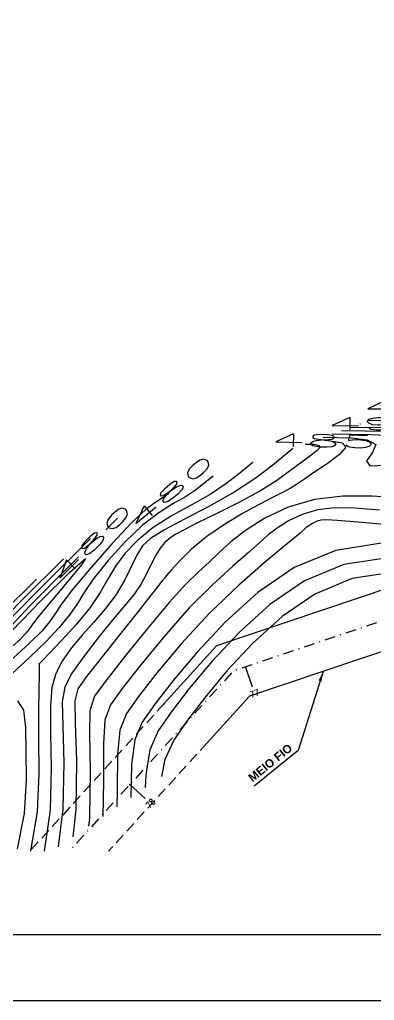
# Model space of a CAD drawing. Header units: millimetres. Extents: x 276147 to 291056, y 9594849 to 9609891.
# Drawn here: x 285549.6 to 285592.3, y 9596643.6 to 9596761.5 of the extents above; entities that cross this region are included whole.
import ezdxf
from ezdxf.enums import TextEntityAlignment as Align

# ---------------------------------------------------------------- set-up
doc = ezdxf.new("R2010")
doc.units = ezdxf.units.MM
doc.header["$LTSCALE"] = 10
for name, pattern in [('CONTINUO', [0]), ('DASHDOTX2', [50.8, 25.4, -12.7, 0, -12.7]), ('HIDDEN', [0.375, 0.25, -0.125])]:
    doc.linetypes.add(name, pattern=pattern)
for name, color, linetype in [('500-dim1', 6, 'Continuous'), ('Curvas mestras', 30, 'Continuous'), ('Curvas simples', 9, 'Continuous'), ('Curvas texto', 2, 'Continuous'), ('TG', 7, 'CONTINUO'), ('Top_malha_coord', 8, 'Continuous')]:
    doc.layers.add(name, color=color, linetype=linetype)
doc.styles.add('r80', font='romans.shx')
doc.styles.add('ROMAND', font='romand', dxfattribs={"height": 0.2})
doc.styles.add('SIMPLEX', font='simplex', dxfattribs={"height": 0.2})
doc.styles.add('T7', font='arial.ttf')
doc.dimstyles.new('cadnorma_dim1', dxfattribs={"dimscale": 0, "dimtxt": 2, "dimasz": 1.199999999999999, "dimexe": 1, "dimexo": 2.5, "dimgap": 0.6, "dimtad": 1, "dimzin": 4, "dimdsep": 46, "dimtxsty": 'r80', "dimblk": 'ARCHTICK', "dimblk1": 'ARCHTICK', "dimblk2": 'ARCHTICK', "dimcen": -1, "dimdle": 1, "dimclrd": 1, "dimclre": 1, "dimclrt": 2, "dimaunit": 1, "dimazin": 0, "dimtfac": 1, "dimtix": 1, "dimtmove": 2, "dimatfit": 0, "dimfxl": 1, "dimarcsym": 0})

# ---------------------------------------------------------------- blocks, each defined once
blk = doc.blocks.new('_ArchTick')
at = {"color": 0, "linetype": 'ByBlock', "const_width": 0.15}
blk.add_lwpolyline([(-0.5, -0.5), (0.5, 0.5)], dxfattribs=at)

msp = doc.modelspace()

# ---------------------------------------------------------------- linework, layer by layer
at = {"color": 8, "linetype": 'HIDDEN', "ltscale": 0.5, "elevation": 160.1796621240507, "flags": 128}
for points in [[(285566.9777225171, 9596679.249821244), (285550.8157978933, 9596661.498300843)], [(285572.1521959873, 9596674.535499452), (285560.2824396815, 9596661.498300843)]]:
    msp.add_lwpolyline(points, dxfattribs=at)
at = {"linetype": 'Continuous'}
for p in [(285576.7381539452, 9596683.645586928, 160.1796621240507), (285576.7381539452, 9596683.645586928, 160.1796621240507), (285562.845576878, 9596669.51239741, 160.1796621240507), (285562.845576878, 9596669.51239741, 160.1796621240507)]:
    msp.add_point(p, dxfattribs=at)
at = {"layer": '500-dim1', "ltscale": 0.1}
for points in [[(285503.6286463528, 9596643.55606258), (285817.3470579041, 9596643.55606258), (285817.3470579041, 9596879.440539112), (285503.6286463528, 9596879.440539112)], [(285511.5708846199, 9596651.498300847), (285809.4048196369, 9596651.498300847), (285809.4048196369, 9596871.498300847), (285511.5708846199, 9596871.498300847)]]:
    msp.add_lwpolyline(points, close=True, dxfattribs=at)
at = {"layer": 'Curvas mestras', "linetype": 'CONTINUO'}
for points in [[(285590.4850416617, 9596712.90240304, 35.20800444219231), (285590.579275525, 9596712.901853085, 35.20991407466089)], [(285587.2096968361, 9596710.811473606, 30.20708342703029), (285588.3794072905, 9596710.610173753, 30.23716007205394), (285588.8214504969, 9596710.095808093, 30.26288864200206), (285588.0697118711, 9596709.185457677, 30.27762970808863), (285586.5682809312, 9596708.075205006, 30.28387233554122), (285584.9887967236, 9596707.030883208, 30.28638767454277), (285583.8452142052, 9596706.25303008, 30.288921244824), (285583.0207449855, 9596705.681004127, 30.29111583801887), (285582.2409135877, 9596705.188869553, 30.2915885222933), (285581.2664954472, 9596704.659658553, 30.28937010627442), (285579.9992556738, 9596704.012286404, 30.28514571863662), (285578.376209295, 9596703.174638396, 30.28001414300843), (285576.3849735943, 9596702.094869005, 30.27542573280835), (285574.2155788956, 9596700.802212488, 30.27423710344328), (285572.108660787, 9596699.346176306, 30.27965636967883), (285570.2759304208, 9596697.804406447, 30.29338896091531), (285568.8134162227, 9596696.367116068, 30.31112944198276), (285567.7882271873, 9596695.252659867, 30.32706969461606), (285567.2280620947, 9596694.613469927, 30.33677070585282), (285567.0029958611, 9596694.338287847, 30.34127022579514), (285566.9436971867, 9596694.249932613, 30.34297518994163), (285566.898519246, 9596694.186628288, 30.34414271792366), (285566.7865510805, 9596694.04820924, 30.34643095141246), (285566.544567207, 9596693.749915915, 30.35134820305712), (285566.0878524483, 9596693.180468997, 30.36084043296023), (285565.2457348526, 9596692.122508183, 30.37860429499733), (285563.8260547783, 9596690.33215542, 30.40877406476966), (285561.7649564189, 9596687.727881476, 30.45273954808681), (285559.5118113347, 9596684.87756444, 30.50091251937875), (285557.644294923, 9596682.511432227, 30.54096025057106), (285556.5973064779, 9596681.038582023, 30.56820707631732), (285556.234625893, 9596679.583593093, 30.60860511751116), (285556.2772569627, 9596676.949915953, 30.69576349211593), (285556.4337651768, 9596672.334233008, 30.85015587343105), (285556.3629598395, 9596666.50616924, 31.03971360405876), (285556.0006816225, 9596663.239065176, 31.13950068209988)], [(285567.5446467465, 9596704.524761904, 25.01465337720901), (285567.108255861, 9596704.194853935, 25.01670416005391), (285566.5465593246, 9596703.824426038, 25.01756740195879), (285565.8298253234, 9596703.38662948, 25.01752608156266), (285564.7593507528, 9596702.574797723, 25.02264063133362), (285563.0941884325, 9596701.012308523, 25.04041586254925), (285560.7356612082, 9596698.504132746, 25.07526185541383), (285558.1541620109, 9596695.581604693, 25.11920985722418), (285555.9623547961, 9596692.957650764, 25.16119643659067), (285554.5998483243, 9596691.162181713, 25.19268154006886), (285553.8140446142, 9596689.993058693, 25.2152184829788), (285553.179294488, 9596689.0651272, 25.23288403902871), (285552.2855218748, 9596688.007443987, 25.2496019034038), (285550.7849531361, 9596686.50591882, 25.26868339485691), (285548.3453927362, 9596684.26067172, 25.2932868869716)], [(285561.3527788772, 9596701.53981626, 24.98817370683855), (285559.958556112, 9596700.15817948, 25.0054613361458)], [(285556.6595850993, 9596696.888991438, 25.04636676490509), (285555.2653623341, 9596695.507354653, 25.06365439432875), (285550.8672098234, 9596691.041032825, 25.12172403294562), (285546.29281945, 9596686.194351077, 25.18871991007791), (285542.1568541735, 9596681.515279556, 25.25902415157498), (285538.3303435827, 9596676.991750287, 25.33044331308656), (285534.49840718, 9596672.47168728, 25.40163997383525), (285530.4710104033, 9596667.959549287, 25.46865335115898), (285526.5574994377, 9596664.085935052, 25.51702912428619), (285523.1920624076, 9596661.637979072, 25.52968949775414), (285522.5524144654, 9596661.498300847, 25.52142657054818)], [(285593.8542202633, 9596696.784199525, 35.80381118934338), (285588.5971647746, 9596695.97732186, 35.72472373026858), (285583.85943717, 9596694.016156482, 35.69388574196228), (285579.6886334215, 9596691.158874584, 35.70379266850387), (285576.0046087223, 9596687.805105347, 35.73974032086289), (285572.7545605135, 9596684.334250847, 35.78823618687193), (285569.9950592421, 9596681.04481066, 35.84063434470181), (285567.8100196003, 9596678.215056263, 35.8895006214475), (285566.2543042813, 9596675.953077815, 35.93239431639404), (285565.2665699751, 9596673.686237114, 35.98684875402569), (285564.7564223659, 9596670.671711665, 36.07539084900372), (285564.6945519332, 9596669.142201582, 36.1242692004048)]]:
    msp.add_polyline3d(points, dxfattribs=at)
at = {"layer": 'Curvas simples', "linetype": 'CONTINUO'}
for points in [[(285589.3913307861, 9596712.494715983, 34.19867109085635), (285594.6439144032, 9596712.447815096, 34.30564613934576)], [(285591.5787515348, 9596713.310089098, 36.21733780610111), (285595.9577802206, 9596713.291559072, 36.30584779873925)], [(285586.1102001614, 9596711.2716558, 31.17067104424086), (285589.4777614804, 9596711.20320004, 31.24051327494408), (285591.3954857868, 9596710.977724915, 31.28639743241683), (285592.427975925, 9596710.41461072, 31.32557582049367), (285592.0352637787, 9596709.453481486, 31.34918779772443), (285591.3024169547, 9596708.444131212, 31.36755220315854), (285591.7207614948, 9596707.838898873, 31.39578265397313), (285594.3201348119, 9596707.942128483, 31.44457866586481)], [(285587.2039100371, 9596711.679342862, 32.18000437543697), (285591.7729060541, 9596711.611759003, 32.27393513088782), (285594.6282047351, 9596711.479941348, 32.33557071377027)], [(285588.2976209126, 9596712.08702992, 33.18933772683113), (285593.9707326012, 9596712.021389823, 33.30536834206168)], [(285582.4516090151, 9596709.921527367, 28.13925789619998), (285580.0446665176, 9596707.91731177, 28.15661781709378), (285578.0404045599, 9596706.402105786, 28.16603668712514), (285575.4606357027, 9596704.700797666, 28.1700014292469), (285572.4397952723, 9596702.998716673, 28.16513761194392), (285569.4201987068, 9596701.430584056, 28.15590942677545), (285566.9211334769, 9596700.118471567, 28.14874067981464), (285565.3131307392, 9596699.1193955, 28.14920089851103), (285564.3716854165, 9596698.23015839, 28.15944201269622), (285563.7235401248, 9596697.182510322, 28.18076165640696), (285563.0468892903, 9596695.780971114, 28.21310570361993), (285562.2257606116, 9596694.121152462, 28.25101308795593), (285561.195637605, 9596692.371438788, 28.28767096580441), (285559.9252209059, 9596690.670595558, 28.31790385986415), (285558.5160806359, 9596689.038917357, 28.34308561563694), (285557.1030040396, 9596687.467081804, 28.36622737927564), (285555.811158367, 9596685.940239644, 28.39032829928647), (285554.7272399181, 9596684.421447994, 28.418339256928), (285553.928325001, 9596682.868238105, 28.45319910257558), (285553.4652773645, 9596681.173200916, 28.49944852709041), (285553.2841085182, 9596678.969164172, 28.56803560690924), (285553.3046154113, 9596675.82401432, 28.67151025127123), (285553.3991654866, 9596671.485314513, 28.815582487357), (285553.2503951628, 9596666.419331707, 28.97860265182999), (285552.5267826206, 9596661.498300847, 29.12533376371352)], [(285583.9227794128, 9596710.456282683, 29.15200432882148), (285584.9604507735, 9596710.431445327, 29.17364800026144), (285585.5138754331, 9596710.336204797, 29.18787813905828), (285585.7230187213, 9596710.092843533, 29.20005106661438), (285585.3466023122, 9596709.644639023, 29.20718219565197), (285584.4910023651, 9596708.996912776, 29.21123249657421), (285583.349509908, 9596708.170496067, 29.2153993952993), (285582.0539355342, 9596707.184623277, 29.22169851346144), (285580.4901651163, 9596706.052147163, 29.22741800142421), (285578.4826020974, 9596704.784325616, 29.22866409967856), (285575.9646932295, 9596703.417708876, 29.2229031359052), (285573.3060505267, 9596702.090026684, 29.21304129911323), (285570.9853283149, 9596700.964302158, 29.203344812649), (285569.3613133592, 9596700.154131103, 29.19729340556978), (285568.3133241631, 9596699.575393103, 29.19522109875425), (285567.600812668, 9596699.094539447, 29.19667547146992), (285567.0162865604, 9596698.585446943, 29.20162432440293), (285566.484468503, 9596697.951692492, 29.21171624723092), (285565.963140905, 9596697.104279524, 29.22902009872223), (285565.4147225296, 9596695.997110765, 29.25429204429702), (285564.8201995702, 9596694.755697124, 29.28303755857951), (285564.1652015704, 9596693.5484478, 29.3094495963046), (285563.4125262227, 9596692.464451684, 29.32986203182691), (285562.4336527855, 9596691.275500488, 29.34917312101197), (285561.0772286701, 9596689.674067603, 29.37442197391965), (285559.2900441592, 9596687.485457683, 29.41026504952197), (285557.4114380559, 9596685.066317406, 29.45182718526075), (285555.8788890432, 9596682.906128686, 29.49185037651068), (285555.0199776134, 9596681.262433873, 29.52847096577489), (285554.7226715089, 9596679.465020016, 29.58140218365907), (285554.7650412813, 9596676.61173459, 29.67575162786261), (285554.9025157721, 9596672.108334647, 29.82608254740217), (285554.7999559935, 9596666.592221623, 30.00478058038016), (285554.228523583, 9596662.03665022, 30.1425908001579)], [(285577.6573103378, 9596708.268066168, 27.09646310532435), (285575.8779929265, 9596706.786461482, 27.10929634134255), (285574.396354993, 9596705.666354833, 27.11625918900563), (285572.4892775771, 9596704.408674125, 27.11919008937866), (285570.2364716235, 9596703.128021276, 27.11593375090479), (285567.8665823895, 9596701.811988944, 27.1114864774022), (285565.645485462, 9596700.416417217, 27.11263241412553), (285563.7873068958, 9596698.914307917, 27.12455453738539), (285562.2991776165, 9596697.347307824, 27.14603127245528), (285561.1364780143, 9596695.774223473, 27.17423992065915), (285560.2151102511, 9596694.224717245, 27.2065203344423), (285559.2930665329, 9596692.611858988, 27.24086315368504), (285558.088859836, 9596690.819573397, 27.27542158213646), (285556.4400151603, 9596688.809999548, 27.30817482437442), (285554.6600985903, 9596686.858129, 27.33640611262263), (285553.1816852441, 9596685.317171684, 27.35722448901242), (285552.3273927533, 9596684.440882303, 27.36879079041273), (285551.9800118285, 9596684.085206617, 27.3734727008009), (285551.9123726977, 9596684.006637163, 27.37468957316333), (285551.9283627119, 9596683.951542733, 27.37681593213665), (285551.9560936932, 9596683.625789128, 27.38804716887853), (285551.9547305855, 9596682.725118397, 27.41753376598672), (285551.9010411115, 9596681.000157727, 27.47298103283128), (285551.8422021417, 9596678.421093823, 27.55631292655335), (285551.842989326, 9596675.012998508, 27.66800815073975), (285551.8954601368, 9596670.855391657, 27.80530149434663), (285551.7007893227, 9596666.245578332, 27.95245211446627), (285550.8874324542, 9596661.535310645, 28.09047526613312), (285550.8738334482, 9596661.498300843, 28.09141505452357)], [(285572.8630126576, 9596706.61460397, 26.05366836718486), (285571.7113203374, 9596705.65561219, 26.06197485307666), (285570.7523054281, 9596704.930604884, 26.06648165811521), (285569.5179184522, 9596704.11655058, 26.06837872925416), (285568.0331489722, 9596703.257324876, 26.06672994271821), (285566.31296707, 9596702.193392832, 26.06706358070687), (285564.3698374472, 9596700.714362867, 26.07652414843642), (285562.2614840519, 9596698.709220333, 26.09990819639961), (285560.2266698136, 9596696.464456258, 26.13262056486883), (285558.549415904, 9596694.365936616, 26.16771818496955), (285557.4074787878, 9596692.69344948, 26.19960092715655), (285556.5535560747, 9596691.30245934, 26.2280408121037), (285555.6340766613, 9596689.9423498, 26.25415281692722), (285554.3627680177, 9596688.40872177, 26.27888835381919), (285552.7225258642, 9596686.682024412, 26.30254473738342), (285550.7635384911, 9596684.788922198, 26.32525566159484), (285548.6313765672, 9596682.816167353, 26.34710047938597)], [(285595.4697186692, 9596703.945594177, 31.59861683161898), (285591.9787956891, 9596704.185878344, 31.52066766852248), (285588.4586258443, 9596704.20896462, 31.44924874502204), (285585.0468281522, 9596703.809317648, 31.39385772819833), (285581.8777378133, 9596702.85734704, 31.36143773680988), (285579.0725717375, 9596701.527233213, 31.34871433335093), (285576.7492620186, 9596700.069101544, 31.34985851173724), (285574.9708447732, 9596698.689032124, 31.35938262174341), (285573.5807552024, 9596697.416919908, 31.37316422307367), (285572.3675265436, 9596696.238619592, 31.38742194665565), (285571.1160459603, 9596695.075901184, 31.40040121545053), (285569.5965943859, 9596693.594220133, 31.41845339161546), (285567.575806683, 9596691.394948207, 31.44995659662845), (285564.9601208147, 9596688.282688888, 31.49943562827275), (285562.2151991011, 9596684.874952393, 31.55600288606684), (285559.9465099625, 9596681.992480628, 31.6049175064868), (285558.6084300022, 9596680.122317448, 31.63934057948381), (285558.0509795799, 9596678.416726427, 31.68404083917585), (285557.9730902434, 9596675.694275094, 31.77168896750982), (285558.06393055, 9596671.152154142, 31.92235261565975), (285557.9736271133, 9596665.502053084, 32.10568731316334), (285557.8620177229, 9596664.499681205, 32.1362935041866)], [(285592.881472475, 9596702.504940595, 32.59460815051307), (285589.8874673067, 9596702.734622927, 32.52698131723764), (285587.4765918458, 9596702.7809349, 32.47706882391094), (285585.4292824627, 9596702.551664488, 32.44348492604649), (285583.5740778822, 9596701.994374637, 32.42450608490936), (285581.9319152218, 9596701.215717228, 32.41705772184969), (285580.571834951, 9596700.36211812, 32.41772751682173), (285579.4968518988, 9596699.526593588, 32.42352795051147), (285578.4458733656, 9596698.588535497, 32.43317014948434), (285577.0917860096, 9596697.373926116, 32.44579014144573), (285575.1832471405, 9596695.724066287, 32.46154297047497), (285572.7720246511, 9596693.541525112, 32.48466050383604), (285569.9856590767, 9596690.744187243, 32.52039376329367), (285566.9984051674, 9596687.368675498, 32.57104057763672), (285564.1713735031, 9596683.926554257, 32.6270863439745), (285561.9123868733, 9596681.04812504, 32.67606325875704), (285560.5198988217, 9596679.080007538, 32.71260401871723), (285559.854876929, 9596677.234104104, 32.75974281280969), (285559.6689235238, 9596674.438634232, 32.84761444290371), (285559.6940959232, 9596669.97007528, 32.99454935771382), (285559.6081152429, 9596665.685088057, 33.13323759465447)], [(285594.2804190338, 9596700.69269056, 33.68281349874769), (285590.2932272782, 9596701.064286012, 33.59059952237612), (285587.7961389246, 9596701.283367503, 33.53329496618562), (285586.4945568455, 9596701.352904188, 33.5048889153145), (285585.8117377708, 9596701.294010332, 33.49311217674722), (285585.2704169488, 9596701.131401237, 33.48757444558169), (285584.7912587059, 9596700.90420124, 33.48540111040666), (285584.3944088808, 9596700.655133698, 33.4855965747006), (285584.0228580272, 9596700.364156052, 33.4876732266016), (285583.310992526, 9596699.76015008, 33.49317612874756), (285581.816044476, 9596698.509232644, 33.50415831609598), (285579.2504493181, 9596696.372230388, 33.52268477835196), (285575.9474549131, 9596693.488829087, 33.55086764882754), (285572.3955114706, 9596690.093426276, 33.59083093013351), (285569.0366895209, 9596686.454662107, 33.64264552723353), (285566.1275479047, 9596682.97815612, 33.69816980188216), (285563.8782647814, 9596680.103768447, 33.74720906387984), (285562.4313666416, 9596678.03769763, 33.78586743792722), (285561.6587752775, 9596676.051481774, 33.83544480658339), (285561.3647558048, 9596673.18299338, 33.92353989821595), (285561.3242602969, 9596668.78799642, 34.06674607980267), (285561.276185833, 9596666.819571508, 34.13028410755533)], [(285558.104042569, 9596699.09588065, 26.00378303989737), (285552.6202355223, 9596693.661580937, 26.07177924350572), (285548.6581920051, 9596689.638127225, 26.1240908645882), (285544.5373852929, 9596685.272029113, 26.18444360865715), (285540.8115305203, 9596681.0569201, 26.24777671034417), (285537.3644455216, 9596676.981931116, 26.31211414517338), (285533.9124737993, 9596672.910064664, 26.37625116398294), (285530.2844219912, 9596668.8453381, 26.43661965898673), (285526.7589632495, 9596665.355820075, 26.48019863208492), (285523.7272338684, 9596663.15059706, 26.49160362858993), (285521.5708846201, 9596662.679720353, 26.46374807474517)], [(285593.1272511683, 9596698.52453248, 34.7314514761415), (285587.6039881977, 9596697.674133115, 34.64844643659626), (285582.620081632, 9596695.611063575, 34.61600603905708), (285578.2325561813, 9596692.605312912, 34.62642773814469), (285574.357103414, 9596689.07727622, 34.66424329110623), (285570.9421563708, 9596685.43238558, 34.71513201421795), (285568.0671199917, 9596682.01622409, 34.76936348222398), (285565.844142692, 9596679.159412857, 34.81835483640634), (285564.3428354618, 9596676.995387724, 34.85913087716062), (285563.4626726264, 9596674.868859444, 34.91114678033365), (285563.0605890854, 9596671.92735252, 34.99946537360984), (285562.9632833208, 9596667.966472652, 35.12730564471303)], [(285554.8553052613, 9596696.651945043, 27.01939235287455), (285549.97510971, 9596691.815807223, 27.07990411270612), (285546.449174187, 9596688.235221628, 27.12645769611436), (285542.7819511332, 9596684.349706143, 27.1801673399491), (285539.4662068669, 9596680.598560644, 27.23652926917157), (285536.3985484597, 9596676.972111937, 27.29378499745826), (285533.3265394215, 9596673.348443046, 27.3508623013945), (285530.0978335765, 9596669.731125914, 27.40458599952717), (285526.9604280606, 9596666.625705093, 27.4433681599653), (285524.2624053262, 9596664.663214035, 27.45351779225484), (285522.2003312494, 9596664.212924454, 27.42688006212438), (285521.5708846199, 9596664.344644148, 27.40992850950791)], [(285594.5811883587, 9596695.043866567, 36.87617088252182), (285589.590341349, 9596694.280509608, 36.8010010566536), (285585.0987937104, 9596692.421250384, 36.77176543241103), (285581.1447116636, 9596689.71243725, 36.78115758623198), (285577.6521140305, 9596686.532934483, 36.81523735061956), (285574.5669636562, 9596683.236116113, 36.86134033956068), (285571.9229984927, 9596680.07339723, 36.91190520706323), (285569.7758975109, 9596677.270700676, 36.96064639397401), (285568.1657721012, 9596674.910767904, 37.00565773554581), (285567.070467324, 9596672.503614783, 37.06255072777594), (285566.6639509014, 9596670.473343633, 37.12092017321584)], [(285551.6065679538, 9596694.208009437, 28.0350016656771), (285547.3299838981, 9596689.970033504, 28.08802898196473), (285544.2401563666, 9596686.832315028, 28.12882456041143), (285541.0265169731, 9596683.427383177, 28.17589107112463), (285538.120883216, 9596680.14020219, 28.22528179522806), (285535.4326504009, 9596676.96229376, 28.27545579683238), (285532.7406060406, 9596673.786820432, 28.32547349148399), (285529.9112451645, 9596670.616914727, 28.3725523072967), (285527.1618918721, 9596667.89559011, 28.40653766770584), (285524.7975767865, 9596666.175832022, 28.41543192309064), (285522.9905518769, 9596665.781236377, 28.39208891554472), (285521.5708846198, 9596666.078319602, 28.35385602995182)], [(285549.3268192346, 9596679.59221413, 26.466705798553), (285550.0658758213, 9596678.44590815, 26.51910445871499), (285550.3053199591, 9596676.389514204, 26.59129665987303), (285550.3472548875, 9596673.540108433, 26.68551024314684), (285550.3816483869, 9596670.0293585, 26.80124394191398), (285550.1499214346, 9596666.047312163, 26.92707949978967), (285549.2813575597, 9596661.798613695, 27.04886934851265)]]:
    msp.add_polyline3d(points, dxfattribs=at)
msp.add_polyline3d([(285549.3379821759, 9596686.653615424, 24.23405955537191), (285546.5784323836, 9596684.267023176, 24.25687143500864), (285544.9683460105, 9596682.952639988, 24.26762208473838), (285544.0100450684, 9596682.350884663, 24.26810439399878), (285544.2999856731, 9596683.027487433, 24.25175303381138), (285545.8697291362, 9596684.954053447, 24.22013201975233), (285548.6096158145, 9596687.953655353, 24.17683779888057), (285552.2152531758, 9596691.6671921, 24.12752745810167), (285555.6033211284, 9596695.006864876, 24.08610081914549), (285557.4957686826, 9596696.702698173, 24.06851848119141), (285557.0428452944, 9596695.924542347, 24.08492597207396), (285555.1080171487, 9596693.601532148, 24.12220945625768), (285552.9830528657, 9596691.10262419, 24.16144019781814), (285551.6759976953, 9596689.498547807, 24.18776668652163), (285551.0600073851, 9596688.66711328, 24.20264672310759), (285550.7245113134, 9596688.187903605, 24.21161527387767), (285550.3443610322, 9596687.724461503, 24.21917076935961), (285549.936074799, 9596687.276171554, 24.22566495652745), (285549.6015890468, 9596686.926379073, 24.23041293336746), (285549.4160884703, 9596686.734434096, 24.23297909196435), (285549.3477458372, 9596686.663717628, 24.23392450911661), (285549.3379821759, 9596686.653615424, 24.23405955537191)], close=True, dxfattribs=at)
at = {"layer": 'TG', "color": 3, "linetype": 'Continuous'}
for p, q in [((285576.7381539452, 9596683.645586928, 160.1796621240507), (285577.535785805, 9596681.276244527, 160.1796621240507)), ((285562.845576878, 9596669.51239741, 160.1796621240507), (285564.6941732856, 9596667.829337304, 160.1796621240507))]:
    msp.add_line(p, q, dxfattribs=at)
at = {"layer": 'TG', "color": 4, "linetype": 'CONTINUO', "elevation": 160.1796621240507}
for points in [[(285650.3699429327, 9596712.438556802), (285649.4913898758, 9596711.830748703), (285573.2832330103, 9596686.175506193), (285566.9777209597, 9596679.249819534)], [(285654.3525480405, 9596706.681920927), (285652.6613179558, 9596705.511879653), (285577.237128649, 9596680.12055742), (285572.152191261, 9596674.53549426)]]:
    msp.add_lwpolyline(points, dxfattribs=at)
at = {"layer": 'TG', "color": 1, "linetype": 'DASHDOTX2', "ltscale": 0.005, "elevation": 160.1796621240507, "flags": 128}
msp.add_lwpolyline([(285652.3612454865, 9596709.560238864), (285651.0763539158, 9596708.67131418), (285575.2601808296, 9596683.148031807), (285555.5491187877, 9596661.498300843)], dxfattribs=at)
at = {"layer": 'TG', "color": 3, "linetype": 'CONTINUO', "extrusion": (-0.0415905386191974, -0.0456811494659998, 0.998089905610126)}
for points, elevation in [([(-6249555.964125512, 7274493.66135799), (-6249555.876581277, 7274493.661328305)], -450103.7332249529), ([(-6249552.464125505, 7274483.660170613), (-6249549.964125384, 7274483.659322895)], -450103.7332249528), ([(-6249552.463836257, 7274483.661018326), (-6249549.963836138, 7274483.660170609)], -450103.7332249529)]:
    msp.add_lwpolyline(points, dxfattribs=dict(at, elevation=elevation))

# ---------------------------------------------------------------- texts
at = {"layer": 'Curvas texto', "extrusion": (-0.0200587750042602, 0.0327446982403546, 0.999262443146182), "style": 'SIMPLEX'}
for s, rotation, width, p, p2 in [('495', 148.2478033616364, 3.299405277474872, (-5256490.916879565, -8028236.671584499, 308553.0548422338), (-5256501.7384412, -8028229.974425195, 308553.0548422338)), ('490', 148.1562828700576, 3.299405316927962, (-5256486.200648822, -8028237.364177693, 308548.0548422339), (-5256497.011499186, -8028230.649741212, 308548.0548422339)), ('485', 147.1187446354209, 3.299405084040166, (-5256479.39143086, -8028239.459431485, 308543.054842234), (-5256490.078926544, -8028232.550339215, 308543.054842234)), ('480', 188.2987099058103, 3.299405001263264, (-5256460.160105067, -8028239.534958365, 308538.0548422338), (-5256472.753125159, -8028241.371791735, 308538.0548422338)), ('480', 193.258800395811, 3.299405088564844, (-5256448.979254845, -8028238.66366624, 308538.0548422342), (-5256461.366300525, -8028241.582436484, 308538.0548422342))]:
    msp.add_text(s, height=1.5, rotation=rotation, dxfattribs=dict(at, width=width)).set_placement(p, p2, align=Align.FIT)
at = {"layer": 'TG', "color": 5, "extrusion": (-0.0710087131260717, -0.0024250461213777, 0.9974727474028996), "style": 'ROMAND', "width": 0.8324324314505335}
msp.add_text('77', height=0.75, rotation=108.8203405691324, dxfattribs=at).set_placement((-9581341.231757862, 611422.3311371509, -43391.11317326205), (-9581341.586619781, 611423.3723254219, -43391.11317326205), align=Align.FIT)
at = {"layer": 'TG', "color": 5, "extrusion": (-0.0415905386191974, -0.0456811494659998, 0.998089905610126), "style": 'ROMAND', "width": 0.8324324292486832}
msp.add_text('78', height=0.75, rotation=89.98057456317707, dxfattribs=at).set_placement((-6249548.714311628, 7274483.108899442, -450103.7332249527), (-6249548.713938686, 7274484.208899375, -450103.7332249527), align=Align.FIT)
at = {"layer": 'Top_malha_coord', "color": 7, "insert": (285581.8566147108, 9596674.49841858, 160.1796621240507), "char_height": 1, "attachment_point": 3, "rotation": 38.98901526513152, "style": 'T7'}
msp.add_mtext_dynamic_manual_height_columns('{\\fArial|b1|i0|c0|p34;MEIO FIO}', width=16.67673822349752, gutter_width=12.5, heights=[0], dxfattribs=at)

# ---------------------------------------------------------------- leaders
at = {"linetype": 'CONTINUO'}
msp.add_leader([(285586.0822482957, 9596683.098239847, 160.1796621240507), (285583.0800049827, 9596673.595013708, 160.1796621240507), (285577.7915801667, 9596669.31421023, 160.1796621240507)], dimstyle='cadnorma_dim1', override={"dimscale": 1, "dimgap": 0.6, "dimtad": 0, "dimzin": 1, "dimclrd": 256}, dxfattribs=at)

doc.saveas('drawing.dxf')
